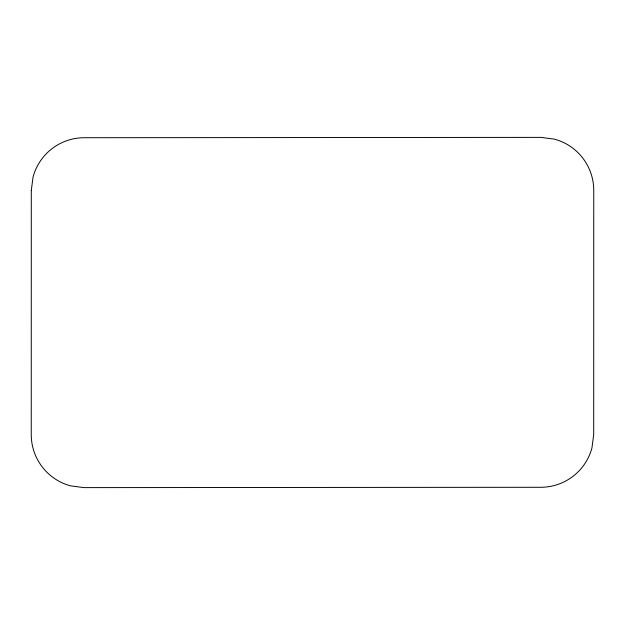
<?xml version="1.0" encoding="UTF-8"?>
<svg xmlns="http://www.w3.org/2000/svg" width="625" height="625" viewBox="0 0 625 625"><rect width="100%" height="100%" fill="white"/><g stroke="black" fill="none" stroke-linecap="round" stroke-linejoin="round"><path stroke-width="0.94" d="M31.297 190.445L31.25 434.594A53.062 53.062 0 0 0 70.578 485.852L83.984 487.617L540.688 487.289A53.062 53.062 0 0 0 591.945 447.953L593.703 434.555L593.75 190.406A53.062 53.062 0 0 0 554.422 139.148L541.016 137.383L84.312 137.711A53.062 53.062 0 0 0 33.055 177.047L31.297 190.445"/></g></svg>
